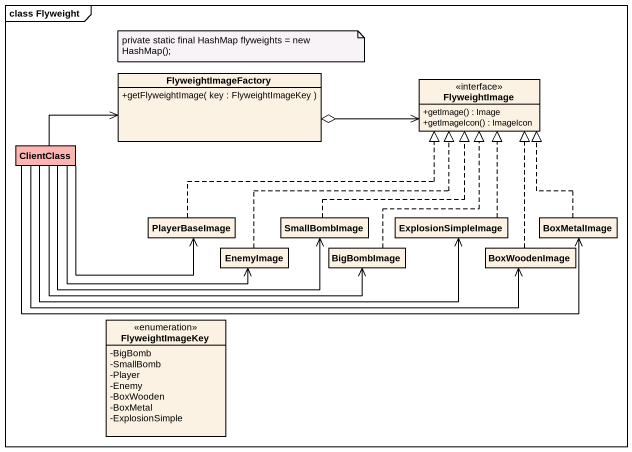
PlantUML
@startuml
mainframe class Flyweight
hide circle
hide empty members
skinparam classAttributeIconSize 0
class FlyweightImageFactory {
  +getFlyweightImage( key : FlyweightImageKey )
}
interface FlyweightImage {
  +getImage() : Image
  +getImageIcon() : ImageIcon
}
class ClientClass #FFB4B4
class PlayerBaseImage
class SmallBombImage
class ExplosionSimpleImage
class BoxMetalImage
class EnemyImage
class BigBombImage
class BoxWoodenImage
enum FlyweightImageKey {
  -BigBomb
  -SmallBomb
  -Player
  -Enemy
  -BoxWooden
  -BoxMetal
  -ExplosionSimple
}
FlyweightImageFactory o-right-> FlyweightImage
ClientClass -right-> FlyweightImageFactory
ClientClass -right-> PlayerBaseImage
ClientClass -right-> SmallBombImage
ClientClass -right-> ExplosionSimpleImage
ClientClass -right-> BoxMetalImage
ClientClass -right-> EnemyImage
ClientClass -right-> BigBombImage
ClientClass -right-> BoxWoodenImage
PlayerBaseImage .right.|> FlyweightImage
SmallBombImage .up.|> FlyweightImage
ExplosionSimpleImage .up.|> FlyweightImage
BoxMetalImage .up.|> FlyweightImage
EnemyImage .up.|> FlyweightImage
BigBombImage .up.|> FlyweightImage
BoxWoodenImage .up.|> FlyweightImage
note as N1
  private static final HashMap flyweights = new HashMap();
end note
@enduml
